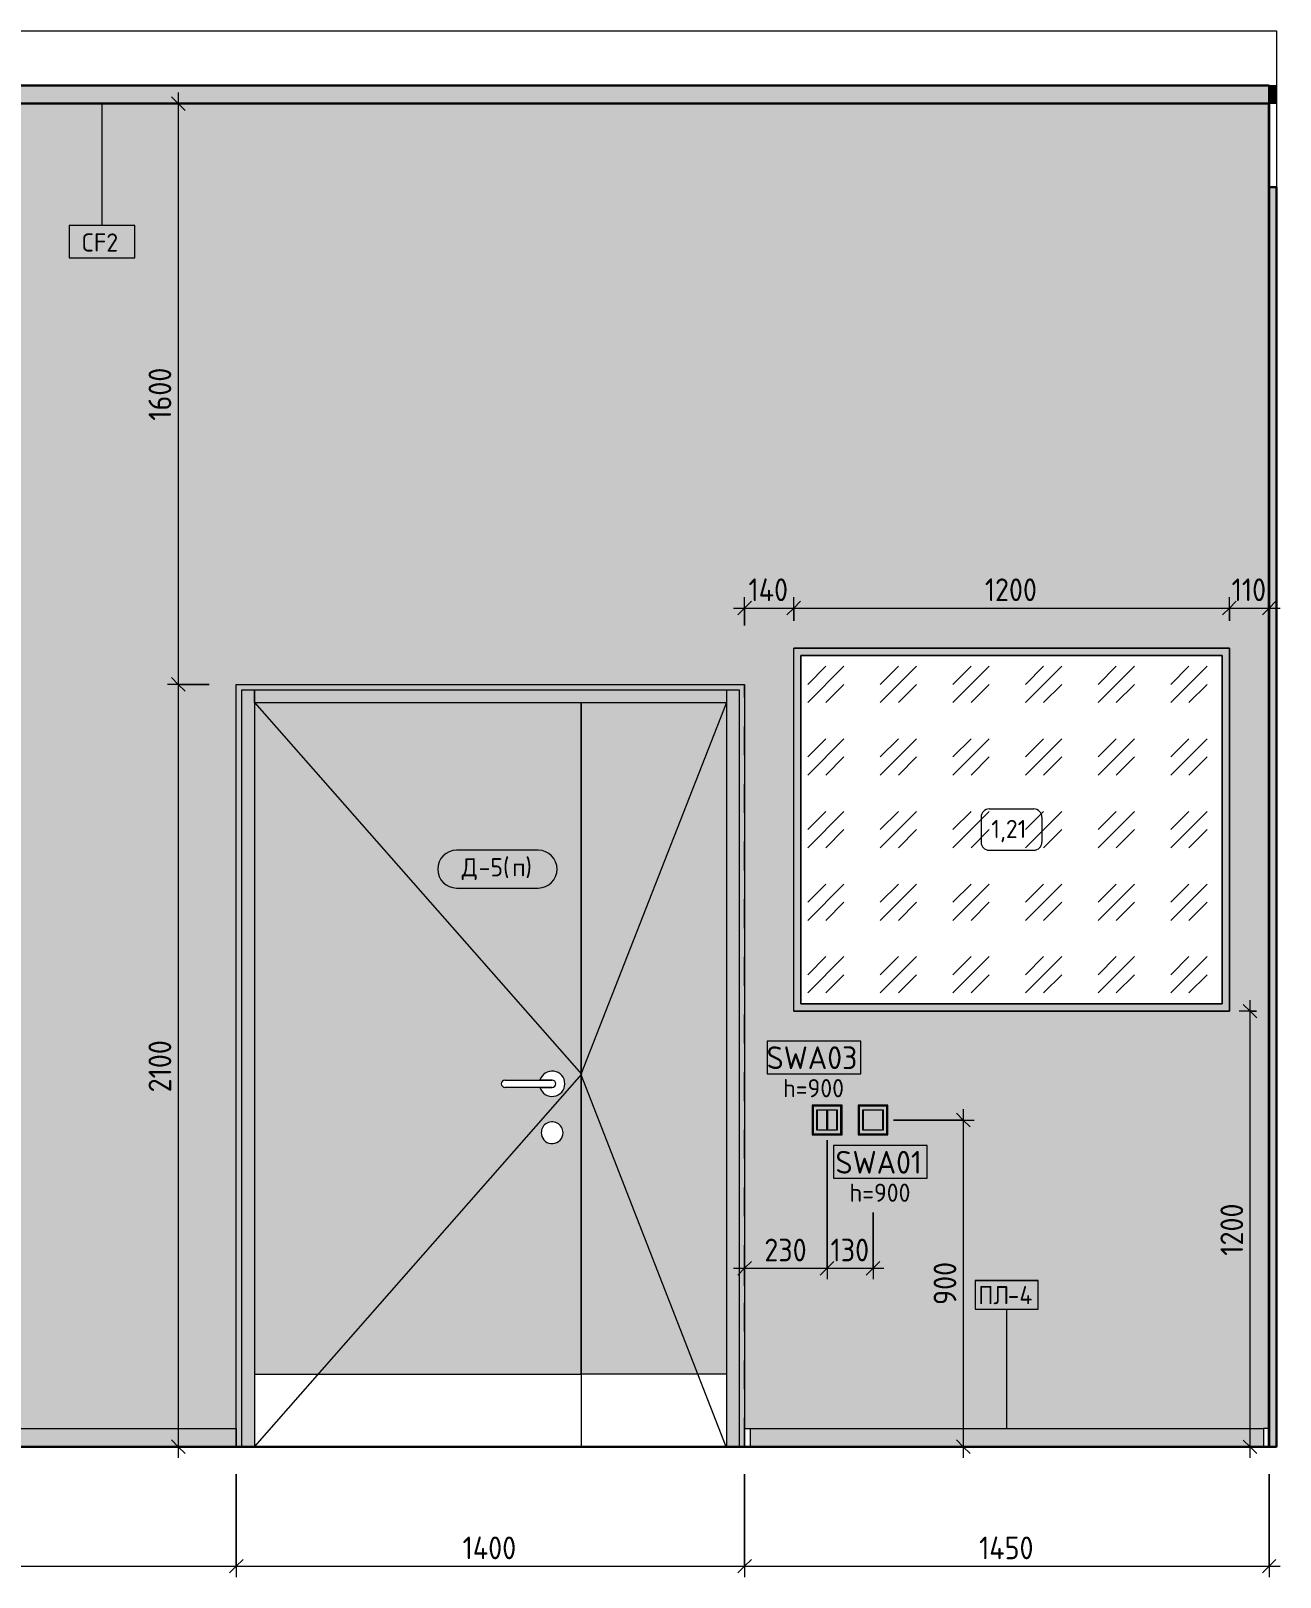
# Model space of a CAD drawing. Header units: millimetres. Extents: x 855 to 54851, y -2301 to 5636.
# Drawn here: x 51410 to 54851, y -359 to 3900 of the extents above; entities that cross this region are included whole.
import ezdxf

# ---------------------------------------------------------------- set-up
doc = ezdxf.new("R2010")
doc.units = ezdxf.units.MM
doc.linetypes.add('Штрих', pattern=[158.75, 79.375, -79.375])
for name, color, linetype, lineweight in [('A-ANNO-DIMS', 7, 'Continuous', 9), ('A-ANNO-DIMS-25', 7, 'Continuous', 9), ('A-CLNG', 7, 'Continuous', 9), ('A-CLNG-IDEN', 7, 'Continuous', 9), ('A-DETL', 7, 'Continuous', 9), ('A-DOOR', 7, 'Continuous', 9), ('A-DOOR-2', 7, 'Штрих', 9), ('A-DOOR-FRAM-1', 7, 'Continuous', 9), ('A-DOOR-IDEN', 7, 'Continuous', 9), ('A-FLOR', 7, 'Continuous', 9), ('A-GENM', 7, 'Continuous', 9), ('A-GENM-IDEN', 7, 'Continuous', 9), ('A-WALL-PATT', 7, 'Continuous', 9), ('E-ELEC-FIXT-IDEN', 7, 'Continuous', 9), ('I-FURN', 7, 'Continuous', 9), ('I-FURN-IDEN', 7, 'Continuous', 9), ('I-WALL', 7, 'Continuous', 9), ('Электрические приборы', 7, 'Continuous', 9)]:
    doc.layers.add(name, color=color, linetype=linetype, lineweight=lineweight)
for name, color, linetype, lineweight, true_color in [('A-CLNG-1', 7, 'Continuous', 9, 0x787878), ('A-CLNG-FNSH-1', 7, 'Continuous', 30, 0x3c3c3c), ('A-FLOR-FNSH-1', 7, 'Continuous', 30, 0x3c3c3c), ('A-WALL-4', 7, 'Continuous', 30, 0x3c3c3c), ('A-WALL-FNSH-3', 7, 'Continuous', 30, 0x3c3c3c), ('I-FURN-4', 7, 'Continuous', 9, 0xc0c0c0), ('I-FURN-6', 7, 'Continuous', 9, 0xa1a1a1), ('I-FURN-7', 7, 'Continuous', 9, 0x949494), ('I-WALL-1', 7, 'Continuous', 9, 0x787878)]:
    doc.layers.add(name, color=color, linetype=linetype, lineweight=lineweight, true_color=true_color)
doc.layers.add('I-FURN-5', color=7, linetype='Continuous', lineweight=9, true_color=0x303030, transparency=0.7)
doc.styles.add('GOST Common_5', font='GOST_Common.ttf', dxfattribs={"height": 50})
doc.styles.add('GOST Common_6', font='GOST_Common.ttf', dxfattribs={"height": 62.5})
doc.styles.add('ISOCPEUR_2', font='isocpeur.ttf', dxfattribs={"width": 0.9, "height": 62.5})
doc.dimstyles.new('ISO-2_5_0_9К_БОЛЬШОЙ_1', dxfattribs={"dimscale": 304.8, "dimtxt": 62.248823, "dimasz": 0.123031, "dimexe": 0.098425, "dimexo": 0.246063, "dimgap": 0, "dimtad": 1, "dimdec": 0, "dimrnd": 10, "dimzin": 0, "dimdsep": 46, "dimtxsty": 'ISOCPEUR_2', "dimblk1": 'OBLIQUE', "dimblk2": 'OBLIQUE', "dimsah": 1, "dimcen": 0.09, "dimdle": 0.098425, "dimazin": 0, "dimtfac": 1, "dimtdec": 4, "dimtix": 1, "dimtmove": 0, "dimatfit": 3, "dimfxl": 1, "dimtvp": 1, "dimtolj": 1, "dimtzin": 0, "dimarcsym": 2})

# ---------------------------------------------------------------- blocks, each defined once
blk = doc.blocks.new('110_Дверь_СКБ_2Ст - Д-5_п_ Из игровой в коридор-32215844-Развертка 1_67-4')
at = {"layer": 'A-DOOR'}
h = blk.add_hatch(color=256, dxfattribs=at)
h.paths.add_polyline_path([(4193.8, 200), (4705, 200), (4705, 2050), (3805, 2050), (3805, 200)])
h.paths.add_polyline_path([(4627.1, 835.1), (4619.7, 835.5), (4612.5, 837.7), (4605.6, 842.2), (4601, 847), (4597.3, 853.5), (4595.3, 860.7), (4595.3, 868.8), (4597, 875.6), (4601, 882.8), (4605.6, 887.9), (4611.9, 892), (4619.1, 894.4), (4626.6, 895), (4634.1, 893.6), (4640.9, 890.4), (4646.8, 885.6), (4651.3, 879.5), (4654, 872.5), (4655, 865), (4654, 857.5), (4651.3, 850.6), (4647, 844.6), (4641.2, 839.8), (4634.5, 836.5), (4629.2, 835.5)])
h.paths.add_polyline_path([(4625.5, 965), (4616.5, 966), (4608.1, 969.3), (4600.8, 974.7), (4595.1, 981.7), (4591.5, 990), (4495, 990), (4492.4, 990.3), (4490, 991.3), (4487.9, 992.9), (4486.3, 995), (4485.3, 997.4), (4485, 1000), (4485.3, 1002.6), (4486.3, 1005), (4487.9, 1007.1), (4490, 1008.7), (4492.4, 1009.7), (4495, 1010), (4591.5, 1010), (4595.1, 1018.3), (4600.8, 1025.3), (4608.1, 1030.7), (4616.5, 1034), (4625.5, 1035), (4634.5, 1033.7), (4642.8, 1030.1), (4649.9, 1024.6), (4655.4, 1017.3), (4658.8, 1009), (4660, 1000), (4658.8, 991), (4655.4, 982.7), (4649.9, 975.4), (4642.8, 969.9), (4634.5, 966.3), (4627.6, 965.3)])
blk.add_hatch(color=256, dxfattribs=at).paths.add_polyline_path([(5002.6, 200), (5105, 200), (5105, 2050), (4705, 2050), (4705, 200)])
at = {"layer": 'A-DOOR-FRAM-1'}
for points in [[(3770, 0), (3770, 2085), (5140, 2085), (5140, 0), (5155, 0), (5155, 2100), (3755, 2100), (3755, 0)], [(3770, 0), (3805, 0), (3805, 2085), (3770, 2085), (3770, 50)], [(5002.6, 2050), (5105, 2050), (5105, 2085), (3805, 2085), (3805, 2050), (4705, 2050)], [(5140, 0), (5140, 2085), (5105, 2085), (5105, 0)]]:
    blk.add_hatch(color=256, dxfattribs=at).paths.add_polyline_path(points)
at = {"layer": 'A-DOOR'}
for p, q in [((4705, 200), (4705, 2050)), ((4705, 2050), (4705, 200)), ((4495, 1010), (4625, 1010)), ((4625, 990), (4495, 990)), ((4625, 1010), (4591.5, 1010)), ((4591.5, 990), (4625, 990)), ((3805, 200), (4705, 200)), ((4705, 200), (4705, 0)), ((5105, 200), (4705, 200)), ((4705, 200), (4705, 0))]:
    blk.add_line(p, q, dxfattribs=at)
for centre, radius, start, end in [((4625, 1000), 35, 0, 163.3985), ((4495, 1000), 10, 90, 270), ((4625, 1000), 35, 196.6015, 0), ((4625, 1000), 10, 270, 90), ((4625, 1000), 10, 270, 90), ((4625, 865), 30, 0, 188.1699), ((4625, 865), 30, 188.1699, 0)]:
    blk.add_arc(centre, radius, start, end, dxfattribs=at)
at = {"layer": 'A-DOOR-2'}
for p, q in [((3755, 2100), (5155, 2100)), ((3755, 0), (3755, 2100)), ((3755, 2100), (5155, 2100)), ((3755, 0), (3755, 2100)), ((5155, 0), (5155, 2100)), ((5155, 0), (5155, 2100))]:
    blk.add_line(p, q, dxfattribs=at)
at = {"layer": 'A-DOOR-FRAM-1'}
for p, q in [((3770, 0), (3770, 2085)), ((3770, 2085), (5140, 2085)), ((3805, 2050), (3805, 2085)), ((3805, 2085), (3805, 0)), ((3805, 2050), (5105, 2050)), ((5105, 2085), (5105, 2050)), ((5105, 2085), (5105, 0)), ((5140, 2085), (5140, 0))]:
    blk.add_line(p, q, dxfattribs=at)
blk = doc.blocks.new('Зеркало обычное - 1_21-32858923-Развертка 1_67-4')
at = {"layer": 'I-FURN'}
h = blk.add_hatch(dxfattribs=at)
h.set_pattern_fill('FP_15', color=256, style=0, pattern_type=2)
h.set_pattern_definition([(45, (6549.92, 50), (-199.9995, 0), [141.421, -141.421]), (45, (6599.92, 50), (-199.9995, 0), [70.711, -212.132]), (45, (6549.92, 100), (-199.9995, 0), [70.711, -212.132])])
h.paths.add_polyline_path([(6470.3, 1220), (6470.3, 2180), (5310.3, 2180), (5310.3, 1220), (5760.1, 1220)])
at = {"layer": 'I-FURN-5'}
h = blk.add_hatch(color=256, dxfattribs=at)
h.paths.add_polyline_path([(6470.3, 1200), (6490.3, 1200), (6490.3, 2200), (5290.3, 2200), (5290.3, 1200), (5773.9, 1200)])
h.paths.add_polyline_path([(6470.3, 1220), (5310.3, 1220), (5310.3, 2180), (6470.3, 2180), (6470.3, 1580.9)])
at = {"layer": 'I-FURN-4'}
for p, q in [((5290.3, 2200), (6490.3, 2200)), ((5290.3, 1200), (5290.3, 2200)), ((5310.3, 2180), (6470.3, 2180)), ((5310.3, 1220), (5310.3, 2180)), ((5310.3, 2180), (6470.3, 2180)), ((5310.3, 1220), (5310.3, 2180)), ((6470.3, 1220), (6470.3, 2180)), ((6470.3, 2180), (6470.3, 1220)), ((6490.3, 1200), (6490.3, 2200)), ((6490.3, 1200), (5290.3, 1200)), ((6470.3, 1220), (5310.3, 1220)), ((6470.3, 1220), (5310.3, 1220))]:
    blk.add_line(p, q, dxfattribs=at)
at = {"layer": 'I-FURN-6'}
for p, q in [((6470.3, 2180), (5310.3, 2180)), ((5310.3, 1220), (5310.3, 2180)), ((6470.3, 2180), (5310.3, 2180)), ((5310.3, 2180), (5310.3, 1220)), ((6470.3, 2180), (6470.3, 1220)), ((6470.3, 1220), (6470.3, 2180)), ((5310.3, 1220), (6470.3, 1220)), ((5310.3, 1220), (6470.3, 1220))]:
    blk.add_line(p, q, dxfattribs=at)
at = {"layer": 'I-FURN-7'}
for p, q in [((6490.3, 2200), (5290.3, 2200)), ((5290.3, 1200), (5290.3, 2200)), ((6490.3, 2200), (6490.3, 1200)), ((5290.3, 1200), (6490.3, 1200))]:
    blk.add_line(p, q, dxfattribs=at)
blk = doc.blocks.new('Плинтус - Плинтус светлый _сад_-32860267-Развертка 1_67-4')
at = {"layer": 'A-GENM'}
blk.add_hatch(color=256, dxfattribs=at).paths.add_polyline_path([(3384.9, 0), (3755, 0), (3755, 50), (536, 50), (536, 0), (1767.3, 0)])
for p, q in [((536, 50), (3755, 50)), ((536, 50), (536, 0)), ((3755, 50), (3755, 0))]:
    blk.add_line(p, q, dxfattribs=at)
blk = doc.blocks.new('Плинтус - Плинтус светлый _сад_-32860278-Развертка 1_67-4')
at = {"layer": 'A-GENM'}
blk.add_hatch(color=256, dxfattribs=at).paths.add_polyline_path([(6418, 0), (6584, 0), (6584, 50), (5170, 50), (5170, 0), (6215.8, 0)])
for p, q in [((5155, 0), (5155, 50)), ((5155, 50), (5170, 50)), ((5170, 50), (6584, 50)), ((5170, 50), (5170, 0))]:
    blk.add_line(p, q, dxfattribs=at)
blk = doc.blocks.new('Плинтус - Плинтус светлый _сад_-32860279-Развертка 1_67-4')
at = {"layer": 'A-GENM'}
for p, q in [((6599, 50), (6584, 50)), ((6584, 50), (6584, 0)), ((6599, 0), (6599, 50)), ((6584, 0), (6599, 0))]:
    blk.add_line(p, q, dxfattribs=at)
blk = doc.blocks.new('Switch1 - Svitch х2-27773486-Развертка 1_67-4')
at = {"layer": 'Электрические приборы'}
h = blk.add_hatch(color=256, dxfattribs=at)
h.paths.add_polyline_path([(5341.4, 859), (5423.4, 859), (5423.4, 941), (5341.4, 941), (5341.4, 860)])
h.paths.add_polyline_path([(5355.4, 860), (5342.4, 860), (5342.4, 940), (5422.4, 940), (5422.4, 860), (5381.4, 860)])
h = blk.add_hatch(color=256, dxfattribs=at)
h.paths.add_polyline_path([(5354.4, 862), (5420.4, 862), (5420.4, 938), (5344.4, 938), (5344.4, 862)])
h.paths.add_polyline_path([(5355.4, 872), (5354.4, 872), (5354.4, 928), (5410.4, 928), (5410.4, 872), (5381.4, 872)])
blk.add_hatch(color=256, dxfattribs=at).paths.add_polyline_path([(5407, 873), (5409.4, 873), (5409.4, 927), (5355.4, 927), (5355.4, 873)])
for p, q in [((5341.4, 941), (5341.4, 859)), ((5423.4, 941), (5341.4, 941)), ((5342.4, 940), (5422.4, 940)), ((5342.4, 860), (5342.4, 940)), ((5344.4, 938), (5344.4, 862)), ((5420.4, 938), (5344.4, 938)), ((5344.4, 938), (5344.4, 862)), ((5420.4, 938), (5344.4, 938)), ((5420.4, 862), (5420.4, 938)), ((5420.4, 862), (5420.4, 938)), ((5422.4, 940), (5422.4, 860)), ((5423.4, 859), (5423.4, 941)), ((5354.4, 928), (5410.4, 928)), ((5354.4, 872), (5354.4, 928)), ((5354.4, 928), (5410.4, 928)), ((5354.4, 872), (5354.4, 928)), ((5381.4, 927), (5355.4, 927)), ((5355.4, 927), (5355.4, 873)), ((5355.4, 927), (5355.4, 873)), ((5409.4, 927), (5355.4, 927)), ((5381.4, 873), (5381.4, 927)), ((5383.4, 927), (5383.4, 873)), ((5409.4, 927), (5383.4, 927)), ((5409.4, 873), (5409.4, 927)), ((5409.4, 873), (5409.4, 927)), ((5410.4, 928), (5410.4, 872)), ((5410.4, 928), (5410.4, 872)), ((5341.4, 859), (5423.4, 859)), ((5422.4, 860), (5342.4, 860)), ((5344.4, 862), (5420.4, 862)), ((5344.4, 862), (5420.4, 862)), ((5410.4, 872), (5354.4, 872)), ((5410.4, 872), (5354.4, 872)), ((5355.4, 873), (5381.4, 873)), ((5355.4, 873), (5409.4, 873)), ((5383.4, 873), (5409.4, 873))]:
    blk.add_line(p, q, dxfattribs=at)
blk = doc.blocks.new('Switch1 - Svitch х1-27451173-Развертка 1_67-4')
at = {"layer": 'Электрические приборы'}
h = blk.add_hatch(color=256, dxfattribs=at)
h.paths.add_polyline_path([(5468, 859), (5550, 859), (5550, 941), (5468, 941), (5468, 860)])
h.paths.add_polyline_path([(5471, 860), (5469, 860), (5469, 940), (5549, 940), (5549, 860), (5481, 860)])
h = blk.add_hatch(color=256, dxfattribs=at)
h.paths.add_polyline_path([(5547, 862), (5547, 938), (5471, 938), (5471, 862), (5536, 862)])
h.paths.add_polyline_path([(5481, 872), (5481, 928), (5537, 928), (5537, 872), (5482, 872)])
h.paths.add_polyline_path([(5536, 873), (5536, 927), (5482, 927), (5482, 873)])
for p, q in [((5550, 941), (5468, 941)), ((5468, 941), (5468, 859)), ((5469, 860), (5469, 940)), ((5469, 940), (5549, 940)), ((5547, 938), (5471, 938)), ((5471, 938), (5471, 862)), ((5547, 862), (5547, 938)), ((5549, 940), (5549, 860)), ((5550, 859), (5550, 941)), ((5481, 872), (5481, 928)), ((5481, 928), (5537, 928)), ((5536, 927), (5482, 927)), ((5482, 927), (5482, 873)), ((5536, 873), (5536, 927)), ((5537, 928), (5537, 872)), ((5468, 859), (5550, 859)), ((5549, 860), (5469, 860)), ((5471, 862), (5547, 862)), ((5537, 872), (5481, 872)), ((5482, 873), (5536, 873))]:
    blk.add_line(p, q, dxfattribs=at)
blk = doc.blocks.new('DIMBLOCK48-Развертка 1_67-4')
at = {"layer": 'A-ANNO-DIMS-25'}
for p, q in [((48741.1, -75), (48741.1, -358.8)), ((48741.1, -328.8), (48741.1, -75.1)), ((51976.1, -75), (51976.1, -358.8)), ((51976.1, -328.8), (51976.1, -75.1)), ((48741.1, -328.8), (51976.1, -328.8))]:
    blk.add_line(p, q, dxfattribs=at)
at = {"layer": 'A-ANNO-DIMS-25', "lineweight": 20}
for p, q in [((48741.1, -328.8), (48722.4, -347.6)), ((48741.1, -328.8), (48759.9, -310.1)), ((51976.1, -328.8), (51957.4, -347.6)), ((51976.1, -328.8), (51994.9, -310.1))]:
    blk.add_line(p, q, dxfattribs=at)
at = {"layer": 'A-ANNO-DIMS-25', "color": 0, "insert": (50276.6, -247.2), "char_height": 62.5, "width": 196.802, "attachment_point": 1, "line_spacing_factor": 1.149209, "style": 'ISOCPEUR_2'}
blk.add_mtext('3240', dxfattribs=at)
blk = doc.blocks.new('_Oblique')
at = {"color": 0, "linetype": 'ByBlock', "lineweight": -2}
blk.add_line((-0.5, -0.5), (0.5, 0.5), dxfattribs=at)
blk = doc.blocks.new('DIMBLOCK49-Развертка 1_67-4')
at = {"layer": 'A-ANNO-DIMS-25'}
for p, q in [((51976.1, -75), (51976.1, -358.8)), ((51976.1, -328.8), (51976.1, -75.1)), ((53376.1, -75), (53376.1, -358.8)), ((53376.1, -328.8), (53376.1, -75.1)), ((51976.1, -328.8), (53376.1, -328.8))]:
    blk.add_line(p, q, dxfattribs=at)
at = {"layer": 'A-ANNO-DIMS-25', "lineweight": 20}
for p, q in [((51976.1, -328.8), (51957.4, -347.6)), ((51976.1, -328.8), (51994.9, -310.1)), ((53376.1, -328.8), (53357.4, -347.6)), ((53376.1, -328.8), (53394.9, -310.1))]:
    blk.add_line(p, q, dxfattribs=at)
at = {"layer": 'A-ANNO-DIMS-25', "color": 0, "insert": (52599.5, -247.2), "char_height": 62.5, "width": 183.873, "attachment_point": 1, "line_spacing_factor": 1.149209, "style": 'ISOCPEUR_2'}
blk.add_mtext('1400', dxfattribs=at)
blk = doc.blocks.new('DIMBLOCK50-Развертка 1_67-4')
at = {"layer": 'A-ANNO-DIMS-25'}
for p, q in [((53376.1, -75), (53376.1, -358.8)), ((53376.1, -328.8), (53376.1, -75.1)), ((54821.1, -75), (54821.1, -358.8)), ((54821.1, -328.8), (54821.1, -75.1)), ((53376.1, -328.8), (54851.1, -328.8))]:
    blk.add_line(p, q, dxfattribs=at)
at = {"layer": 'A-ANNO-DIMS-25', "lineweight": 20}
for p, q in [((53376.1, -328.8), (53357.4, -347.6)), ((53376.1, -328.8), (53394.9, -310.1)), ((54821.1, -328.8), (54802.4, -347.6)), ((54821.1, -328.8), (54839.9, -310.1))]:
    blk.add_line(p, q, dxfattribs=at)
at = {"layer": 'A-ANNO-DIMS-25', "color": 0, "insert": (54022, -247.2), "char_height": 62.5, "width": 183.873, "attachment_point": 1, "line_spacing_factor": 1.149209, "style": 'ISOCPEUR_2'}
blk.add_mtext('1450', dxfattribs=at)
blk = doc.blocks.new('DIMBLOCK51-Развертка 1_67-4')
at = {"layer": 'A-ANNO-DIMS-25', "lineweight": 20}
for p, q in [((51816.2, 3700), (51797.4, 3718.8)), ((51816.2, 3700), (51834.9, 3681.2)), ((51816.2, 2100), (51797.4, 2118.7)), ((51816.2, 2100), (51834.9, 2081.2))]:
    blk.add_line(p, q, dxfattribs=at)
at = {"layer": 'A-ANNO-DIMS-25'}
for p, q in [((51816.2, 3730), (51816.2, 2100)), ((51767.7, 3700), (51846.2, 3700)), ((51816.2, 3700), (51767.7, 3700)), ((51901.1, 2100), (51786.2, 2100)), ((51816.2, 2100), (51901.1, 2100))]:
    blk.add_line(p, q, dxfattribs=at)
at = {"layer": 'A-ANNO-DIMS-25', "color": 0, "insert": (51734.5, 2826.4), "char_height": 62.5, "width": 176.691, "attachment_point": 1, "rotation": 90, "line_spacing_factor": 1.149209, "style": 'ISOCPEUR_2'}
blk.add_mtext('1600', dxfattribs=at)
blk = doc.blocks.new('DIMBLOCK52-Развертка 1_67-4')
at = {"layer": 'A-ANNO-DIMS-25'}
for p, q in [((51901.1, 2100), (51786.2, 2100)), ((51816.2, 2100), (51816.2, -30)), ((51816.2, 2100), (51901.1, 2100)), ((51767.7, 0), (51846.2, 0)), ((51816.2, 0), (51767.7, 0))]:
    blk.add_line(p, q, dxfattribs=at)
at = {"layer": 'A-ANNO-DIMS-25', "lineweight": 20}
for p, q in [((51816.2, 2100), (51797.4, 2118.7)), ((51816.2, 2100), (51834.9, 2081.2)), ((51816.2, 0), (51797.4, 18.8)), ((51816.2, 0), (51834.9, -18.8))]:
    blk.add_line(p, q, dxfattribs=at)
at = {"layer": 'A-ANNO-DIMS-25', "color": 0, "insert": (51734.5, 976.4), "char_height": 62.5, "width": 176.691, "attachment_point": 1, "rotation": 90, "line_spacing_factor": 1.149209, "style": 'ISOCPEUR_2'}
blk.add_mtext('2100', dxfattribs=at)
blk = doc.blocks.new('DIMBLOCK55-Развертка 1_67-4')
at = {"layer": 'A-ANNO-DIMS-25'}
for p, q in [((53346.1, 2310.2), (53511.5, 2310.2)), ((53376.1, 2261.8), (53376.1, 2340.2)), ((53376.1, 2310.2), (53376.1, 2261.8)), ((53511.5, 2275), (53511.5, 2340.2)), ((53511.5, 2310.2), (53511.5, 2275))]:
    blk.add_line(p, q, dxfattribs=at)
at = {"layer": 'A-ANNO-DIMS-25', "lineweight": 20}
for p, q in [((53376.1, 2310.2), (53357.4, 2291.5)), ((53376.1, 2310.2), (53394.9, 2329)), ((53511.5, 2310.2), (53492.7, 2291.5)), ((53511.5, 2310.2), (53530.2, 2329))]:
    blk.add_line(p, q, dxfattribs=at)
at = {"layer": 'A-ANNO-DIMS-25', "color": 0, "insert": (53386.9, 2391.9), "char_height": 62.5, "width": 136.469, "attachment_point": 1, "line_spacing_factor": 1.149209, "style": 'ISOCPEUR_2'}
blk.add_mtext('140', dxfattribs=at)
blk = doc.blocks.new('DIMBLOCK56-Развертка 1_67-4')
at = {"layer": 'A-ANNO-DIMS-25', "lineweight": 20}
for p, q in [((53511.5, 2310.2), (53492.7, 2291.5)), ((53511.5, 2310.2), (53530.2, 2329)), ((54711.5, 2310.2), (54692.7, 2291.5)), ((54711.5, 2310.2), (54730.2, 2329))]:
    blk.add_line(p, q, dxfattribs=at)
at = {"layer": 'A-ANNO-DIMS-25'}
for p, q in [((53511.5, 2275), (53511.5, 2340.2)), ((53511.5, 2310.2), (54711.5, 2310.2)), ((53511.5, 2310.2), (53511.5, 2275)), ((54711.5, 2275), (54711.5, 2340.2)), ((54711.5, 2310.2), (54711.5, 2275))]:
    blk.add_line(p, q, dxfattribs=at)
at = {"layer": 'A-ANNO-DIMS-25', "color": 0, "insert": (54037.8, 2391.9), "char_height": 62.5, "width": 176.691, "attachment_point": 1, "line_spacing_factor": 1.149209, "style": 'ISOCPEUR_2'}
blk.add_mtext('1200', dxfattribs=at)
blk = doc.blocks.new('DIMBLOCK57-Развертка 1_67-4')
at = {"layer": 'A-ANNO-DIMS-25', "lineweight": 20}
for p, q in [((54711.5, 2310.2), (54692.7, 2291.5)), ((54711.5, 2310.2), (54730.2, 2329)), ((54821.1, 2310.2), (54802.4, 2291.5)), ((54821.1, 2310.2), (54839.9, 2329))]:
    blk.add_line(p, q, dxfattribs=at)
at = {"layer": 'A-ANNO-DIMS-25'}
for p, q in [((54711.5, 2275), (54711.5, 2340.2)), ((54711.5, 2310.2), (54851.1, 2310.2)), ((54711.5, 2310.2), (54711.5, 2275)), ((54821.1, 2261.8), (54821.1, 2340.2)), ((54821.1, 2310.2), (54821.1, 2261.8))]:
    blk.add_line(p, q, dxfattribs=at)
at = {"layer": 'A-ANNO-DIMS-25', "color": 0, "insert": (54717.8, 2391.9), "char_height": 62.5, "width": 116.357, "attachment_point": 1, "line_spacing_factor": 1.149209, "style": 'ISOCPEUR_2'}
blk.add_mtext('110', dxfattribs=at)
blk = doc.blocks.new('DIMBLOCK58-Развертка 1_67-4')
at = {"layer": 'A-ANNO-DIMS-25'}
for p, q in [((54786.5, 1200), (54738.5, 1200)), ((54768.5, -30), (54768.5, 1230)), ((54768.5, 1200), (54786.5, 1200)), ((54817, 0), (54738.5, 0)), ((54768.5, 0), (54817, 0))]:
    blk.add_line(p, q, dxfattribs=at)
at = {"layer": 'A-ANNO-DIMS-25', "lineweight": 20}
for p, q in [((54768.5, 1200), (54749.8, 1218.7)), ((54768.5, 1200), (54787.3, 1181.2)), ((54768.5, 0), (54749.8, 18.7)), ((54768.5, 0), (54787.3, -18.8))]:
    blk.add_line(p, q, dxfattribs=at)
at = {"layer": 'A-ANNO-DIMS-25', "color": 0, "insert": (54686.9, 526.4), "char_height": 62.5, "width": 176.691, "attachment_point": 1, "rotation": 90, "line_spacing_factor": 1.149209, "style": 'ISOCPEUR_2'}
blk.add_mtext('1200', dxfattribs=at)
blk = doc.blocks.new('М_двери - Типоразмер_рамка-25223575-Развертка 1_67-4')
at = {"layer": 'A-DOOR-IDEN'}
for p, q in [((4586.6, 1643.1), (4361.8, 1643.1)), ((4361.8, 1539.1), (4586.6, 1539.1))]:
    blk.add_line(p, q, dxfattribs=at)
for centre, start, end in [((4361.8, 1591.1), 90, 270), ((4586.6, 1591.1), 270, 90)]:
    blk.add_arc(centre, 52, start, end, dxfattribs=at)
blk = doc.blocks.new('Марка_Мебель - В прямоуг_Balcon_Марка-25523697-Развертка 1_67-4')
at = {"layer": 'I-FURN-IDEN'}
for p, q in [((5828.9, 1756.9), (5951.7, 1756.9)), ((5806.4, 1734.4), (5806.4, 1665.4)), ((5974.2, 1734.4), (5974.2, 1665.6)), ((5828.8, 1643.1), (5951.7, 1643.1))]:
    blk.add_line(p, q, dxfattribs=at)
for centre, radius, start, end in [((5828.9, 1734.4), 22.5, 90, 180), ((5951.7, 1734.4), 22.5, 0, 90), ((5828.8, 1665.4), 22.3, 180, 270), ((5951.7, 1665.6), 22.5, 270, 0)]:
    blk.add_arc(centre, radius, start, end, dxfattribs=at)
blk = doc.blocks.new('М_потолков - Марка_ Имя типа-25382930-Развертка 1_67-4')
at = {"layer": 'A-CLNG-IDEN'}
for p, q in [((3475.6, 3364.4), (3294.4, 3364.4)), ((3294.4, 3364.4), (3294.4, 3275)), ((3475.6, 3275), (3475.6, 3364.4)), ((3294.4, 3275), (3475.6, 3275))]:
    blk.add_line(p, q, dxfattribs=at)
blk = doc.blocks.new('Mark Reiling - Mark Reiling-26174330-Развертка 1_67-4')
at = {"layer": 'A-GENM-IDEN'}
for p, q in [((2051.3, 457.8), (2051.3, 379)), ((2051.3, 457.8), (2224.7, 457.8)), ((2224.7, 457.8), (2051.3, 457.8)), ((2051.3, 457.8), (2051.3, 379)), ((2224.7, 379), (2224.7, 457.8)), ((2224.7, 379), (2224.7, 457.8)), ((2051.3, 379), (2224.7, 379)), ((2051.3, 379), (2224.7, 379))]:
    blk.add_line(p, q, dxfattribs=at)
blk = doc.blocks.new('М_силовых электроприборов_РАЗВЕРТКИ - Типоразмер_примечание-27444908-Развертка 1_67-4')
at = {"layer": 'E-ELEC-FIXT-IDEN'}
for p, q in [((5475.2, 1117.5), (5216.9, 1117.5)), ((5216.9, 1117.5), (5216.9, 1027.5)), ((5475.2, 1027.5), (5475.2, 1117.5)), ((5216.9, 1027.5), (5475.2, 1027.5))]:
    blk.add_line(p, q, dxfattribs=at)
blk = doc.blocks.new('DIMBLOCK62-Развертка 1_67-4')
at = {"layer": 'A-ANNO-DIMS-25'}
for p, q in [((53786.3, 900), (54008.5, 900)), ((53978.5, 900), (53786.3, 900)), ((53978.5, 930), (53978.5, -30)), ((53930, 0), (54008.5, 0)), ((53978.5, 0), (53930, 0))]:
    blk.add_line(p, q, dxfattribs=at)
at = {"layer": 'A-ANNO-DIMS-25', "lineweight": 20}
for p, q in [((53978.5, 900), (53959.7, 918.7)), ((53978.5, 900), (53997.2, 881.2)), ((53978.5, 0), (53959.7, 18.8)), ((53978.5, 0), (53997.2, -18.8))]:
    blk.add_line(p, q, dxfattribs=at)
at = {"layer": 'A-ANNO-DIMS-25', "color": 0, "insert": (53896.8, 390.7), "char_height": 62.5, "width": 142.215, "attachment_point": 1, "rotation": 90, "line_spacing_factor": 1.149209, "style": 'ISOCPEUR_2'}
blk.add_mtext('900', dxfattribs=at)
blk = doc.blocks.new('DIMBLOCK63-Развертка 1_67-4')
at = {"layer": 'A-ANNO-DIMS-25'}
for p, q in [((53603.5, 844.2), (53603.5, 461.6)), ((53603.5, 491.6), (53603.5, 844.2)), ((53376.1, 443.1), (53376.1, 521.6)), ((53346.1, 491.6), (53603.5, 491.6)), ((53376.1, 491.6), (53376.1, 443.1))]:
    blk.add_line(p, q, dxfattribs=at)
at = {"layer": 'A-ANNO-DIMS-25', "lineweight": 20}
for p, q in [((53376.1, 491.6), (53357.4, 472.9)), ((53376.1, 491.6), (53394.9, 510.4)), ((53603.5, 491.6), (53584.7, 472.9)), ((53603.5, 491.6), (53622.2, 510.4))]:
    blk.add_line(p, q, dxfattribs=at)
at = {"layer": 'A-ANNO-DIMS-25', "color": 0, "insert": (53430.6, 573.3), "char_height": 62.5, "width": 142.215, "attachment_point": 1, "line_spacing_factor": 1.149209, "style": 'ISOCPEUR_2'}
blk.add_mtext('230', dxfattribs=at)
blk = doc.blocks.new('DIMBLOCK64-Развертка 1_67-4')
at = {"layer": 'A-ANNO-DIMS-25'}
for p, q in [((53603.5, 844.2), (53603.5, 461.6)), ((53603.5, 491.6), (53603.5, 844.2)), ((53730.1, 645), (53730.1, 461.6)), ((53730.1, 491.6), (53730.1, 645)), ((53603.5, 491.6), (53760.1, 491.6))]:
    blk.add_line(p, q, dxfattribs=at)
at = {"layer": 'A-ANNO-DIMS-25', "lineweight": 20}
for p, q in [((53603.5, 491.6), (53584.7, 472.9)), ((53603.5, 491.6), (53622.2, 510.4)), ((53730.1, 491.6), (53711.4, 472.9)), ((53730.1, 491.6), (53748.9, 510.4))]:
    blk.add_line(p, q, dxfattribs=at)
at = {"layer": 'A-ANNO-DIMS-25', "color": 0, "insert": (53612.9, 573.3), "char_height": 62.5, "width": 129.286, "attachment_point": 1, "line_spacing_factor": 1.149209, "style": 'ISOCPEUR_2'}
blk.add_mtext('130', dxfattribs=at)

msp = doc.modelspace()

# ---------------------------------------------------------------- hatches: boundary and pattern name
at = {"layer": 'A-CLNG'}
msp.add_hatch(color=256, dxfattribs=at).paths.add_polyline_path([(54841.1, 3700), (54841.1, 3750), (54821.1, 3750), (54821.1, 3700)])
at = {"layer": 'A-CLNG-1'}
msp.add_hatch(color=256, dxfattribs=at).paths.add_polyline_path([(51606.1, 3700), (54821.1, 3700), (54821.1, 3750), (48391.1, 3750), (48391.1, 3700), (49988.5, 3700)])
at = {"layer": 'A-FLOR'}
msp.add_hatch(color=256, dxfattribs=at).paths.add_polyline_path([(54841.1, -0.1), (54841.1, 0), (54833.1, -0.1)])
at = {"layer": 'A-WALL-PATT'}
h = msp.add_hatch(color=256, dxfattribs=at)
h.paths.add_polyline_path([(48756.9, 50), (51976.1, 50), (51976.1, 2100), (53376.1, 2100), (53376.1, 50), (54820.1, 50), (54820.1, 3700), (48742.1, 3700), (48742.1, 520), (48758.4, 520), (48758.4, 497.9), (48742.1, 497.9), (48742.1, 50), (48742.4, 50)])
h.paths.add_polyline_path([(48758.4, 100), (48742.4, 100), (48742.4, 470), (48758.4, 470), (48758.4, 121.3)])
h.paths.add_polyline_path([(53690.1, 859), (53689.1, 859), (53689.1, 941), (53771.1, 941), (53771.1, 859), (53692.1, 859)])
h.paths.add_polyline_path([(53562.5, 859), (53562.5, 941), (53644.5, 941), (53644.5, 859), (53563.5, 859)])
h.paths.add_polyline_path([(53575.5, 860), (53643.5, 860), (53643.5, 940), (53563.5, 940), (53563.5, 860), (53565.5, 860)])
h.paths.add_polyline_path([(53692.1, 860), (53770.1, 860), (53770.1, 940), (53690.1, 940), (53690.1, 860)])
h.paths.add_polyline_path([(53757.1, 862), (53692.1, 862), (53692.1, 938), (53768.1, 938), (53768.1, 862), (53758.1, 862)])
h.paths.add_polyline_path([(53565.5, 862), (53565.5, 938), (53641.5, 938), (53641.5, 862), (53575.5, 862)])
h.paths.add_polyline_path([(53703.1, 872), (53758.1, 872), (53758.1, 928), (53702.1, 928), (53702.1, 872)])
h.paths.add_polyline_path([(53604.5, 872), (53631.5, 872), (53631.5, 928), (53575.5, 928), (53575.5, 872), (53603, 872)])
h.paths.add_polyline_path([(53630.5, 873), (53576.5, 873), (53576.5, 927), (53630.5, 927)])
h.paths.add_polyline_path([(53703.1, 873), (53703.1, 927), (53757.1, 927), (53757.1, 873)])
h.paths.add_polyline_path([(54691.5, 1200), (53511.5, 1200), (53511.5, 2200), (54711.5, 2200), (54711.5, 1200)])
h.paths.add_polyline_path([(50051.1, 1500), (48851.1, 1500), (48851.1, 1540), (50051.1, 1540)])
at = {"layer": 'I-WALL-1'}
h = msp.add_hatch(dxfattribs=at)
h.set_pattern_fill('FP_13', color=256, style=0, pattern_type=2)
h.set_pattern_definition([(0, (48221.137, 0), (30.48, 7.62), [2.515, -20.345, 2.515, -20.345, -121.92]), (0, (48221.137, 0), (30.48, 7.62), [-45.72, 2.515, -43.205, 2.515, -20.345, -53.34]), (0, (48221.137, 0), (30.48, 7.62), [-114.3, 2.515, -12.725, 2.515, -35.585]), (120, (48232.567, 3.81), (-21.8391136, 22.586454), [2.515, -20.345, 2.515, -20.345, -121.92]), (120, (48232.567, 3.81), (-21.8391136, 22.586454), [-45.72, 2.515, -43.205, 2.515, -20.345, -53.34]), (120, (48232.567, 3.81), (-21.8391136, 22.586454), [-114.3, 2.515, -12.725, 2.515, -35.585]), (240, (48236.377, 19.05), (-8.6408864, -30.206454), [2.515, -20.345, 2.515, -20.345, -121.92]), (240, (48236.377, 19.05), (-8.6408864, -30.206454), [-45.72, 2.515, -43.205, 2.515, -20.345, -53.34]), (240, (48236.377, 19.05), (-8.6408864, -30.206454), [-114.3, 2.515, -12.725, 2.515, -35.585])])
h.paths.add_polyline_path([(54821.1, 0), (54841.1, 0), (54841.1, 3470), (54821.1, 3470), (54821.1, 14.6)])

# ---------------------------------------------------------------- linework, layer by layer
at = {"layer": 'A-CLNG'}
for p, q in [((54821.1, 3750), (54841.1, 3750)), ((54841.1, 3700), (54821.1, 3700))]:
    msp.add_line(p, q, dxfattribs=at)
at = {"layer": 'A-CLNG-FNSH-1'}
for p, q in [((54821.1, 3750), (48391.1, 3750)), ((54821.1, 3700), (54821.1, 3750)), ((48392.1, 3700), (54820.1, 3700))]:
    msp.add_line(p, q, dxfattribs=at)
at = {"layer": 'A-CLNG-IDEN'}
msp.add_line((51606.1, 3700), (51606.1, 3364.4), dxfattribs=at)
at = {"layer": 'A-DETL'}
for p, q in [((52026.1, 2050), (52926.6, 1026.1)), ((53326.1, 2050), (52925, 1025.7)), ((52926.6, 1026.1), (52026.1, 0.6)), ((52925, 1025.7), (53324.9, 1))]:
    msp.add_line(p, q, dxfattribs=at)
at = {"layer": 'A-FLOR'}
for p, q in [((48371.1, 3900), (54841.3, 3900)), ((54841.3, -0.1), (48371.1, -0.1))]:
    msp.add_line(p, q, dxfattribs=at)
at = {"layer": 'A-FLOR-FNSH-1'}
for p, q in [((54820.1, 0), (48392.1, 0)), ((54821.1, -0.6), (54821.1, 0))]:
    msp.add_line(p, q, dxfattribs=at)
at = {"layer": 'A-GENM-IDEN'}
msp.add_line((54098.1, 50), (54098.1, 378), dxfattribs=at)
at = {"layer": 'A-WALL-4'}
for p, q in [((54841.1, 3470), (54821.1, 3470)), ((54841.1, 0), (54841.1, 3470)), ((54821.1, 0), (54841.1, 0))]:
    msp.add_line(p, q, dxfattribs=at)
at = {"layer": 'A-WALL-FNSH-3'}
for p, q in [((54821.1, 3700), (54820.1, 3700)), ((54820.1, 3700), (54820.1, 0)), ((54821.1, 0), (54821.1, 3700)), ((54820.1, 0), (54821.1, 0))]:
    msp.add_line(p, q, dxfattribs=at)
at = {"layer": 'I-WALL'}
for p, q in [((54841.1, 3900), (54841.1, -0.6)), ((51976.1, 50), (51976.1, 2100)), ((51976.1, 2100), (53376.1, 2100)), ((53376.1, 2100), (53376.1, 0))]:
    msp.add_line(p, q, dxfattribs=at)

# ---------------------------------------------------------------- block references
at = {"layer": 'A-CLNG-IDEN'}
msp.add_blockref('М_потолков - Марка_ Имя типа-25382930-Развертка 1_67-4', (48221.1, 0), dxfattribs=at)
at = {"layer": 'A-DOOR'}
msp.add_blockref('110_Дверь_СКБ_2Ст - Д-5_п_ Из игровой в коридор-32215844-Развертка 1_67-4', (48221.1, 0), dxfattribs=at)
at = {"layer": 'A-DOOR-IDEN'}
msp.add_blockref('М_двери - Типоразмер_рамка-25223575-Развертка 1_67-4', (48221.1, 0), dxfattribs=at)
at = {"layer": 'A-GENM'}
for name in ['Плинтус - Плинтус светлый _сад_-32860267-Развертка 1_67-4', 'Плинтус - Плинтус светлый _сад_-32860278-Развертка 1_67-4', 'Плинтус - Плинтус светлый _сад_-32860279-Развертка 1_67-4']:
    msp.add_blockref(name, (48221.1, 0), dxfattribs=at)
at = {"layer": 'A-GENM-IDEN'}
msp.add_blockref('Mark Reiling - Mark Reiling-26174330-Развертка 1_67-4', (51960.1, 0), dxfattribs=at)
at = {"layer": 'E-ELEC-FIXT-IDEN'}
for p in [(48221.1, 0), (48404.2, -288)]:
    msp.add_blockref('М_силовых электроприборов_РАЗВЕРТКИ - Типоразмер_примечание-27444908-Развертка 1_67-4', p, dxfattribs=at)
at = {"layer": 'I-FURN-4'}
msp.add_blockref('Зеркало обычное - 1_21-32858923-Развертка 1_67-4', (48221.1, 0), dxfattribs=at)
at = {"layer": 'I-FURN-IDEN'}
msp.add_blockref('Марка_Мебель - В прямоуг_Balcon_Марка-25523697-Развертка 1_67-4', (48221.1, 0), dxfattribs=at)
at = {"layer": 'Электрические приборы'}
for name in ['Switch1 - Svitch х2-27773486-Развертка 1_67-4', 'Switch1 - Svitch х1-27451173-Развертка 1_67-4']:
    msp.add_blockref(name, (48221.1, 0), dxfattribs=at)

# ---------------------------------------------------------------- texts
at = {"layer": 'A-CLNG-IDEN', "insert": (51549.7, 3342.3), "char_height": 50, "width": 132.278, "attachment_point": 1, "style": 'GOST Common_5'}
msp.add_mtext('CF2', dxfattribs=at)
at = {"layer": 'A-DOOR-IDEN', "char_height": 50, "attachment_point": 1, "style": 'GOST Common_5'}
for s, insert, width in [('\\fGOST Common|b0|i0|c204|p34|;Д', (52597.2, 1621.4), 56.118), ('-5(', (52643.5, 1621.4), 112.236), ('\\fGOST Common|b0|i0|c204|p34|;)', (52772.5, 1621.4), 24.051), ('\\fGOST Common|b0|i0|c204|p34|;п', (52736.1, 1621.4), 44.093)]:
    msp.add_mtext(s, dxfattribs=dict(at, insert=insert, width=width))
at = {"layer": 'A-GENM-IDEN', "char_height": 50, "attachment_point": 1, "style": 'GOST Common_5'}
for s, insert, width in [('ПЛ', (54019.6, 442.8), 98.207), ('-4', (54100.6, 442.8), 94.198)]:
    msp.add_mtext(s, dxfattribs=dict(at, insert=insert, width=width))
at = {"layer": 'E-ELEC-FIXT-IDEN', "attachment_point": 1}
for s, insert, char_height, width, style in [('SWA03', (53436.7, 1103), 62.5, 320.675, 'GOST Common_6'), ('h=900', (53482, 1012.8), 50, 220.464, 'GOST Common_5'), ('SWA01', (53626.4, 815), 62.5, 304.641, 'GOST Common_6'), ('h=900', (53665, 724.8), 50, 220.464, 'GOST Common_5')]:
    msp.add_mtext(s, dxfattribs=dict(at, insert=insert, char_height=char_height, width=width, style=style))
at = {"layer": 'I-FURN-IDEN', "insert": (54055.7, 1726.8), "char_height": 50, "width": 126.266, "attachment_point": 1, "style": 'GOST Common_5'}
msp.add_mtext('1,21', dxfattribs=at)

# ---------------------------------------------------------------- dimensions: what is measured, and where the dimension line sits
at = {"layer": 'A-ANNO-DIMS'}
for base, p1, p2, override, picture, middle in [((51816.2, 2100), (51842.7, 3700), (51976.1, 2100), {"dimpost": '<>', "dimfxl": 1605.553263}, 'DIMBLOCK51-Развертка 1_67-4', (51784.9, 2900)), ((51816.2, 0), (51976.1, 2100), (51842.7, 0), {"dimpost": '<>', "dimfxl": 2104.234131}, 'DIMBLOCK52-Развертка 1_67-4', (51784.9, 1050)), ((54768.5, 1200), (54742, 0), (54711.5, 1200), {"dimpost": '<>', "dimfxl": 1200.388963}, 'DIMBLOCK58-Развертка 1_67-4', (54737.3, 600)), ((53978.5, 0), (53711.3, 900), (54005, 0), {"dimpost": '<>', "dimfxl": 946.715172}, 'DIMBLOCK62-Развертка 1_67-4', (53947.2, 450))]:
    dim = msp.add_linear_dim(base=base, p1=p1, p2=p2, angle=90, dimstyle='ISO-2_5_0_9К_БОЛЬШОЙ_1', override=override, dxfattribs=at)
    dim.commit()
    dim.dimension.update_dxf_attribs({"geometry": picture, "text_midpoint": middle})
for base, p1, p2, override, picture, middle in [((53511.5, 2310.2), (53376.1, 2336.8), (53511.5, 2200), {"dimpost": '<>', "dimfxl": 192.390411}, 'DIMBLOCK55-Развертка 1_67-4', (53443.8, 2341.5)), ((54711.5, 2310.2), (53511.5, 2200), (54711.5, 2200), {"dimpost": '<>', "dimfxl": 1200}, 'DIMBLOCK56-Развертка 1_67-4', (54111.5, 2341.5)), ((54821.1, 2310.2), (54711.5, 2200), (54821.1, 2336.8), {"dimpost": '<>', "dimfxl": 175.310526}, 'DIMBLOCK57-Развертка 1_67-4', (54766.3, 2341.5)), ((53603.5, 491.6), (53376.1, 518.1), (53603.5, 919.2), {"dimpost": '<>', "dimfxl": 461.008933}, 'DIMBLOCK63-Развертка 1_67-4', (53489.8, 522.9)), ((53730.1, 491.6), (53603.5, 919.2), (53730.1, 720), {"dimpost": '<>', "dimfxl": 236.004089}, 'DIMBLOCK64-Развертка 1_67-4', (53666.8, 522.9)), ((51976.1, -328.8), (48741.1, 0), (51976.1, 0), {"dimpost": '<>', "dimfxl": 3235.000005}, 'DIMBLOCK48-Развертка 1_67-4', (50358.6, -297.6)), ((54821.1, -328.8), (53376.1, 0), (54821.1, 0), {"dimpost": '<>', "dimfxl": 1445.000009}, 'DIMBLOCK50-Развертка 1_67-4', (54098.6, -297.6)), ((53376.1, -328.8), (51976.1, 0), (53376.1, 0), {"dimpost": '<>', "dimfxl": 1400}, 'DIMBLOCK49-Развертка 1_67-4', (52676.1, -297.6))]:
    dim = msp.add_linear_dim(base=base, p1=p1, p2=p2, dimstyle='ISO-2_5_0_9К_БОЛЬШОЙ_1', override=override, dxfattribs=at)
    dim.commit()
    dim.dimension.update_dxf_attribs({"geometry": picture, "text_midpoint": middle})

doc.saveas('drawing.dxf')
